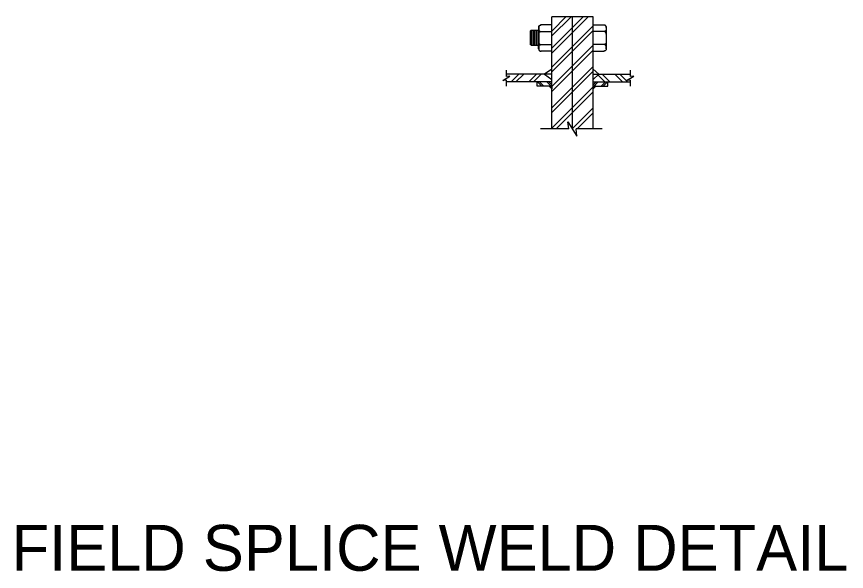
# Model space of a CAD drawing. Extents: x 1399.3 to 1476.9, y -385.3 to -357.7.
# Drawn here: x 1407.54 to 1412.55, y -378.59 to -375.24 of the extents above; entities that cross this region are included whole.
import ezdxf

# ---------------------------------------------------------------- set-up
doc = ezdxf.new("R2010")
doc.units = 0
doc.layers.add('57 Undefined', color=7, linetype='Continuous')
doc.layers.add('tcd_SIGN-OVERHEAD', color=7, linetype='Continuous')

msp = doc.modelspace()

# ---------------------------------------------------------------- linework, layer by layer
at = {"layer": 'tcd_SIGN-OVERHEAD'}
for p, q in [((1411.022, -375.2389), (1410.772, -375.2389)), ((1410.772, -375.9172), (1410.772, -375.2389)), ((1410.772, -375.3554), (1410.8885, -375.2389)), ((1410.772, -375.4295), (1410.9626, -375.2389)), ((1410.772, -375.4589), (1410.992, -375.2389)), ((1410.7736, -375.3243), (1410.8598, -375.2382)), ((1410.897, -375.9172), (1410.897, -375.2389)), ((1411.022, -375.9172), (1411.022, -375.2389)), ((1410.6469, -375.3208), (1410.6406, -375.3268)), ((1410.6406, -375.3268), (1410.6406, -375.4062)), ((1410.6406, -375.3268), (1410.6406, -375.4062)), ((1410.6469, -375.3208), (1410.6925, -375.3208)), ((1410.6488, -375.3214), (1410.6488, -375.4116)), ((1410.6587, -375.3227), (1410.6587, -375.4109)), ((1410.6686, -375.3208), (1410.6686, -375.4111)), ((1410.6786, -375.3221), (1410.6786, -375.4104)), ((1410.6885, -375.3203), (1410.6885, -375.4113)), ((1410.6928, -375.3037), (1410.6928, -375.3229)), ((1410.6928, -375.3229), (1410.6928, -375.4348)), ((1410.693, -375.2983), (1410.693, -375.4352)), ((1410.772, -375.289), (1410.7042, -375.289)), ((1410.7076, -375.3287), (1410.772, -375.3287)), ((1410.772, -375.5434), (1411.022, -375.2934)), ((1410.772, -375.5728), (1411.022, -375.3228)), ((1411.022, -375.289), (1411.0897, -375.289)), ((1411.0863, -375.3287), (1411.022, -375.3287)), ((1411.101, -375.2983), (1411.101, -375.4352)), ((1411.1012, -375.3037), (1411.1012, -375.3229)), ((1411.1012, -375.3229), (1411.1012, -375.4348)), ((1410.6469, -375.4111), (1410.6406, -375.4062)), ((1410.6469, -375.4111), (1410.6925, -375.4111)), ((1410.6928, -375.4322), (1410.6928, -375.413)), ((1410.7085, -375.4072), (1410.772, -375.4072)), ((1410.772, -375.6619), (1411.022, -375.4119)), ((1411.0854, -375.4072), (1411.022, -375.4072)), ((1411.1012, -375.4322), (1411.1012, -375.413)), ((1410.772, -375.4469), (1410.7058, -375.4469)), ((1410.772, -375.6913), (1411.022, -375.4413)), ((1411.022, -375.4469), (1411.0881, -375.4469)), ((1410.4975, -375.563), (1410.4975, -375.6006)), ((1410.772, -375.7896), (1411.022, -375.5396)), ((1410.772, -375.819), (1411.022, -375.569)), ((1411.2454, -375.563), (1411.2454, -375.6006)), ((1410.772, -375.5865), (1410.4974, -375.5865)), ((1410.4975, -375.6222), (1410.4975, -375.659)), ((1410.5261, -375.6334), (1410.573, -375.5865)), ((1410.5556, -375.6334), (1410.6024, -375.5865)), ((1410.6327, -375.6334), (1410.6796, -375.5865)), ((1410.6622, -375.6334), (1410.709, -375.5865)), ((1411.022, -375.5865), (1411.2454, -375.5865)), ((1411.0937, -375.6334), (1411.0468, -375.5865)), ((1411.1232, -375.6334), (1411.0763, -375.5865)), ((1411.2003, -375.6334), (1411.1534, -375.5865)), ((1411.2298, -375.6334), (1411.1829, -375.5865)), ((1411.2454, -375.6222), (1411.2454, -375.659)), ((1410.772, -375.6334), (1410.4974, -375.6334)), ((1410.6834, -375.6597), (1410.6834, -375.6334)), ((1410.772, -375.6597), (1410.6834, -375.6597)), ((1410.712, -375.6597), (1410.6858, -375.6334)), ((1410.7243, -375.6597), (1410.698, -375.6334)), ((1410.7684, -375.6597), (1410.7421, -375.6334)), ((1410.772, -375.6517), (1410.7536, -375.6334)), ((1410.772, -375.9138), (1411.022, -375.6638)), ((1411.022, -375.6334), (1411.2454, -375.6334)), ((1411.022, -375.6597), (1411.1105, -375.6597)), ((1411.0227, -375.6517), (1411.041, -375.6334)), ((1411.0262, -375.6597), (1411.0525, -375.6334)), ((1411.0704, -375.6597), (1411.0966, -375.6334)), ((1411.0826, -375.6597), (1411.1089, -375.6334)), ((1411.1105, -375.6597), (1411.1105, -375.6334)), ((1410.7981, -375.9172), (1411.022, -375.6933)), ((1410.8963, -375.916), (1411.022, -375.7904)), ((1410.9246, -375.9172), (1411.022, -375.8198)), ((1410.8159, -375.9172), (1410.7042, -375.9172)), ((1410.8754, -375.9172), (1410.8159, -375.9172)), ((1410.978, -375.9172), (1410.9186, -375.9172)), ((1411.077, -375.9172), (1410.978, -375.9172))]:
    msp.add_line(p, q, dxfattribs=at)
for points in [[(1410.772, -375.5553), (1410.7282, -375.5868), (1410.772, -375.6178)], [(1411.022, -375.5553), (1411.0557, -375.5864), (1411.022, -375.6178)], [(1410.7564, -375.6597), (1410.772, -375.6597), (1410.772, -375.6753)], [(1411.0376, -375.6597), (1411.022, -375.6597), (1411.022, -375.6753)]]:
    msp.add_lwpolyline(points, close=True, dxfattribs=at)
for points in [[(1410.4975, -375.6222), (1410.4758, -375.6249), (1410.5191, -375.5979), (1410.4975, -375.6006)], [(1411.2454, -375.6222), (1411.2238, -375.6249), (1411.267, -375.5979), (1411.2454, -375.6006)], [(1410.8754, -375.9172), (1410.87, -375.8739), (1410.924, -375.9604), (1410.9186, -375.9172)]]:
    msp.add_lwpolyline(points, dxfattribs=at)
for points in [[(1410.6928, -375.3131), (1410.6928, -375.3137), (1410.6928, -375.3142), (1410.6928, -375.3148), (1410.6928, -375.3153), (1410.6929, -375.3159), (1410.693, -375.3164), (1410.693, -375.3169), (1410.6931, -375.3174), (1410.6932, -375.3179), (1410.6933, -375.3184), (1410.6934, -375.3189), (1410.6936, -375.3193), (1410.6937, -375.3198), (1410.6939, -375.3202), (1410.694, -375.3206), (1410.6942, -375.321), (1410.6944, -375.3214), (1410.6946, -375.3218), (1410.6948, -375.3222), (1410.695, -375.3226), (1410.6953, -375.3229), (1410.6955, -375.3233), (1410.6958, -375.3236), (1410.696, -375.3239), (1410.6963, -375.3243), (1410.6966, -375.3246), (1410.6969, -375.3248), (1410.6972, -375.3251), (1410.6975, -375.3254), (1410.6979, -375.3256), (1410.6982, -375.3259), (1410.6986, -375.3261), (1410.6989, -375.3263), (1410.6993, -375.3265), (1410.6997, -375.3267), (1410.7001, -375.3269), (1410.7005, -375.3271), (1410.7009, -375.3273), (1410.7014, -375.3274), (1410.7018, -375.3276), (1410.7023, -375.3277), (1410.7027, -375.3278), (1410.7032, -375.3279), (1410.7037, -375.328), (1410.7042, -375.3281), (1410.7047, -375.3282), (1410.7053, -375.3282), (1410.7058, -375.3283), (1410.7064, -375.3283), (1410.7069, -375.3284), (1410.7075, -375.3284), (1410.7081, -375.3284)], [(1410.6928, -375.344), (1410.6928, -375.3434), (1410.6928, -375.3428), (1410.6928, -375.3422), (1410.6928, -375.3417), (1410.6929, -375.3412), (1410.693, -375.3406), (1410.693, -375.3401), (1410.6931, -375.3396), (1410.6932, -375.3391), (1410.6933, -375.3386), (1410.6934, -375.3382), (1410.6936, -375.3377), (1410.6937, -375.3373), (1410.6939, -375.3368), (1410.694, -375.3364), (1410.6942, -375.336), (1410.6944, -375.3356), (1410.6946, -375.3352), (1410.6948, -375.3348), (1410.695, -375.3344), (1410.6953, -375.3341), (1410.6955, -375.3337), (1410.6958, -375.3334), (1410.696, -375.3331), (1410.6963, -375.3328), (1410.6966, -375.3325), (1410.6969, -375.3322), (1410.6972, -375.3319), (1410.6975, -375.3316), (1410.6979, -375.3314), (1410.6982, -375.3311), (1410.6986, -375.3309), (1410.6989, -375.3307), (1410.6993, -375.3305), (1410.6997, -375.3303), (1410.7001, -375.3301), (1410.7005, -375.3299), (1410.7009, -375.3298), (1410.7014, -375.3296), (1410.7018, -375.3295), (1410.7023, -375.3293), (1410.7027, -375.3292), (1410.7032, -375.3291), (1410.7037, -375.329), (1410.7042, -375.3289), (1410.7047, -375.3289), (1410.7053, -375.3288), (1410.7058, -375.3287), (1410.7064, -375.3287), (1410.7069, -375.3287), (1410.7075, -375.3287), (1410.7081, -375.3286)], [(1410.693, -375.3043), (1410.693, -375.3037), (1410.693, -375.3032), (1410.693, -375.3026), (1410.693, -375.3021), (1410.6931, -375.3015), (1410.6932, -375.301), (1410.6932, -375.3005), (1410.6933, -375.3), (1410.6934, -375.2995), (1410.6935, -375.299), (1410.6936, -375.2985), (1410.6938, -375.2981), (1410.6939, -375.2976), (1410.6941, -375.2972), (1410.6942, -375.2968), (1410.6944, -375.2964), (1410.6946, -375.296), (1410.6948, -375.2956), (1410.695, -375.2952), (1410.6952, -375.2948), (1410.6954, -375.2945), (1410.6957, -375.2941), (1410.696, -375.2938), (1410.6962, -375.2935), (1410.6965, -375.2931), (1410.6968, -375.2928), (1410.6971, -375.2926), (1410.6974, -375.2923), (1410.6977, -375.292), (1410.698, -375.2918), (1410.6984, -375.2915), (1410.6987, -375.2913), (1410.6991, -375.2911), (1410.6995, -375.2909), (1410.6999, -375.2907), (1410.7003, -375.2905), (1410.7007, -375.2903), (1410.7011, -375.2901), (1410.7016, -375.29), (1410.702, -375.2898), (1410.7025, -375.2897), (1410.7029, -375.2896), (1410.7034, -375.2895), (1410.7039, -375.2894), (1410.7044, -375.2893), (1410.7049, -375.2892), (1410.7055, -375.2892), (1410.706, -375.2891), (1410.7066, -375.2891), (1410.7071, -375.289), (1410.7077, -375.289), (1410.7083, -375.289)], [(1411.101, -375.3043), (1411.101, -375.3037), (1411.101, -375.3032), (1411.1009, -375.3026), (1411.1009, -375.3021), (1411.1009, -375.3015), (1411.1008, -375.301), (1411.1007, -375.3005), (1411.1006, -375.3), (1411.1005, -375.2995), (1411.1004, -375.299), (1411.1003, -375.2985), (1411.1002, -375.2981), (1411.1, -375.2976), (1411.0999, -375.2972), (1411.0997, -375.2968), (1411.0995, -375.2964), (1411.0994, -375.296), (1411.0992, -375.2956), (1411.099, -375.2952), (1411.0987, -375.2948), (1411.0985, -375.2945), (1411.0983, -375.2941), (1411.098, -375.2938), (1411.0977, -375.2935), (1411.0975, -375.2931), (1411.0972, -375.2928), (1411.0969, -375.2926), (1411.0966, -375.2923), (1411.0962, -375.292), (1411.0959, -375.2918), (1411.0956, -375.2915), (1411.0952, -375.2913), (1411.0948, -375.2911), (1411.0945, -375.2909), (1411.0941, -375.2907), (1411.0937, -375.2905), (1411.0933, -375.2903), (1411.0928, -375.2901), (1411.0924, -375.29), (1411.0919, -375.2898), (1411.0915, -375.2897), (1411.091, -375.2896), (1411.0905, -375.2895), (1411.09, -375.2894), (1411.0895, -375.2893), (1411.089, -375.2892), (1411.0885, -375.2892), (1411.088, -375.2891), (1411.0874, -375.2891), (1411.0869, -375.289), (1411.0863, -375.289), (1411.0857, -375.289)], [(1411.1012, -375.3131), (1411.1012, -375.3137), (1411.1012, -375.3142), (1411.1011, -375.3148), (1411.1011, -375.3153), (1411.101, -375.3159), (1411.101, -375.3164), (1411.1009, -375.3169), (1411.1008, -375.3174), (1411.1007, -375.3179), (1411.1006, -375.3184), (1411.1005, -375.3189), (1411.1004, -375.3193), (1411.1002, -375.3198), (1411.1001, -375.3202), (1411.0999, -375.3206), (1411.0997, -375.321), (1411.0996, -375.3214), (1411.0994, -375.3218), (1411.0992, -375.3222), (1411.0989, -375.3226), (1411.0987, -375.3229), (1411.0985, -375.3233), (1411.0982, -375.3236), (1411.0979, -375.3239), (1411.0977, -375.3243), (1411.0974, -375.3246), (1411.0971, -375.3248), (1411.0968, -375.3251), (1411.0964, -375.3254), (1411.0961, -375.3256), (1411.0957, -375.3259), (1411.0954, -375.3261), (1411.095, -375.3263), (1411.0947, -375.3265), (1411.0943, -375.3267), (1411.0939, -375.3269), (1411.0934, -375.3271), (1411.093, -375.3273), (1411.0926, -375.3274), (1411.0921, -375.3276), (1411.0917, -375.3277), (1411.0912, -375.3278), (1411.0907, -375.3279), (1411.0902, -375.328), (1411.0897, -375.3281), (1411.0892, -375.3282), (1411.0887, -375.3282), (1411.0881, -375.3283), (1411.0876, -375.3283), (1411.087, -375.3284), (1411.0865, -375.3284), (1411.0859, -375.3284)], [(1411.1012, -375.344), (1411.1012, -375.3434), (1411.1012, -375.3428), (1411.1011, -375.3422), (1411.1011, -375.3417), (1411.101, -375.3412), (1411.101, -375.3406), (1411.1009, -375.3401), (1411.1008, -375.3396), (1411.1007, -375.3391), (1411.1006, -375.3386), (1411.1005, -375.3382), (1411.1004, -375.3377), (1411.1002, -375.3373), (1411.1001, -375.3368), (1411.0999, -375.3364), (1411.0997, -375.336), (1411.0996, -375.3356), (1411.0994, -375.3352), (1411.0992, -375.3348), (1411.0989, -375.3344), (1411.0987, -375.3341), (1411.0985, -375.3337), (1411.0982, -375.3334), (1411.0979, -375.3331), (1411.0977, -375.3328), (1411.0974, -375.3325), (1411.0971, -375.3322), (1411.0968, -375.3319), (1411.0964, -375.3316), (1411.0961, -375.3314), (1411.0957, -375.3311), (1411.0954, -375.3309), (1411.095, -375.3307), (1411.0947, -375.3305), (1411.0943, -375.3303), (1411.0939, -375.3301), (1411.0934, -375.3299), (1411.093, -375.3298), (1411.0926, -375.3296), (1411.0921, -375.3295), (1411.0917, -375.3293), (1411.0912, -375.3292), (1411.0907, -375.3291), (1411.0902, -375.329), (1411.0897, -375.3289), (1411.0892, -375.3289), (1411.0887, -375.3288), (1411.0881, -375.3287), (1411.0876, -375.3287), (1411.087, -375.3287), (1411.0865, -375.3287), (1411.0859, -375.3286)], [(1410.6928, -375.392), (1410.6928, -375.3925), (1410.6928, -375.3931), (1410.6928, -375.3937), (1410.6928, -375.3942), (1410.6929, -375.3948), (1410.693, -375.3953), (1410.693, -375.3958), (1410.6931, -375.3963), (1410.6932, -375.3968), (1410.6933, -375.3973), (1410.6934, -375.3977), (1410.6936, -375.3982), (1410.6937, -375.3987), (1410.6939, -375.3991), (1410.694, -375.3995), (1410.6942, -375.3999), (1410.6944, -375.4003), (1410.6946, -375.4007), (1410.6948, -375.4011), (1410.695, -375.4015), (1410.6953, -375.4018), (1410.6955, -375.4022), (1410.6958, -375.4025), (1410.696, -375.4028), (1410.6963, -375.4031), (1410.6966, -375.4034), (1410.6969, -375.4037), (1410.6972, -375.404), (1410.6975, -375.4043), (1410.6979, -375.4045), (1410.6982, -375.4048), (1410.6986, -375.405), (1410.6989, -375.4052), (1410.6993, -375.4054), (1410.6997, -375.4056), (1410.7001, -375.4058), (1410.7005, -375.406), (1410.7009, -375.4062), (1410.7014, -375.4063), (1410.7018, -375.4065), (1410.7023, -375.4066), (1410.7027, -375.4067), (1410.7032, -375.4068), (1410.7037, -375.4069), (1410.7042, -375.407), (1410.7047, -375.4071), (1410.7053, -375.4071), (1410.7058, -375.4072), (1410.7064, -375.4072), (1410.7069, -375.4072), (1410.7075, -375.4073), (1410.7081, -375.4073)], [(1410.6928, -375.4229), (1410.6928, -375.4223), (1410.6928, -375.4217), (1410.6928, -375.4211), (1410.6928, -375.4206), (1410.6929, -375.42), (1410.693, -375.4195), (1410.693, -375.419), (1410.6931, -375.4185), (1410.6932, -375.418), (1410.6933, -375.4175), (1410.6934, -375.4171), (1410.6936, -375.4166), (1410.6937, -375.4162), (1410.6939, -375.4157), (1410.694, -375.4153), (1410.6942, -375.4149), (1410.6944, -375.4145), (1410.6946, -375.4141), (1410.6948, -375.4137), (1410.695, -375.4133), (1410.6953, -375.413), (1410.6955, -375.4126), (1410.6958, -375.4123), (1410.696, -375.412), (1410.6963, -375.4117), (1410.6966, -375.4114), (1410.6969, -375.4111), (1410.6972, -375.4108), (1410.6975, -375.4105), (1410.6979, -375.4103), (1410.6982, -375.41), (1410.6986, -375.4098), (1410.6989, -375.4096), (1410.6993, -375.4094), (1410.6997, -375.4092), (1410.7001, -375.409), (1410.7005, -375.4088), (1410.7009, -375.4086), (1410.7014, -375.4085), (1410.7018, -375.4083), (1410.7023, -375.4082), (1410.7027, -375.4081), (1410.7032, -375.408), (1410.7037, -375.4079), (1410.7042, -375.4078), (1410.7047, -375.4077), (1410.7053, -375.4077), (1410.7058, -375.4076), (1410.7064, -375.4076), (1410.7069, -375.4076), (1410.7075, -375.4075), (1410.7081, -375.4075)], [(1411.1012, -375.392), (1411.1012, -375.3925), (1411.1012, -375.3931), (1411.1011, -375.3937), (1411.1011, -375.3942), (1411.101, -375.3948), (1411.101, -375.3953), (1411.1009, -375.3958), (1411.1008, -375.3963), (1411.1007, -375.3968), (1411.1006, -375.3973), (1411.1005, -375.3977), (1411.1004, -375.3982), (1411.1002, -375.3987), (1411.1001, -375.3991), (1411.0999, -375.3995), (1411.0997, -375.3999), (1411.0996, -375.4003), (1411.0994, -375.4007), (1411.0992, -375.4011), (1411.0989, -375.4015), (1411.0987, -375.4018), (1411.0985, -375.4022), (1411.0982, -375.4025), (1411.0979, -375.4028), (1411.0977, -375.4031), (1411.0974, -375.4034), (1411.0971, -375.4037), (1411.0968, -375.404), (1411.0964, -375.4043), (1411.0961, -375.4045), (1411.0957, -375.4048), (1411.0954, -375.405), (1411.095, -375.4052), (1411.0947, -375.4054), (1411.0943, -375.4056), (1411.0939, -375.4058), (1411.0934, -375.406), (1411.093, -375.4062), (1411.0926, -375.4063), (1411.0921, -375.4065), (1411.0917, -375.4066), (1411.0912, -375.4067), (1411.0907, -375.4068), (1411.0902, -375.4069), (1411.0897, -375.407), (1411.0892, -375.4071), (1411.0887, -375.4071), (1411.0881, -375.4072), (1411.0876, -375.4072), (1411.087, -375.4072), (1411.0865, -375.4073), (1411.0859, -375.4073)], [(1411.1012, -375.4229), (1411.1012, -375.4223), (1411.1012, -375.4217), (1411.1011, -375.4211), (1411.1011, -375.4206), (1411.101, -375.42), (1411.101, -375.4195), (1411.1009, -375.419), (1411.1008, -375.4185), (1411.1007, -375.418), (1411.1006, -375.4175), (1411.1005, -375.4171), (1411.1004, -375.4166), (1411.1002, -375.4162), (1411.1001, -375.4157), (1411.0999, -375.4153), (1411.0997, -375.4149), (1411.0996, -375.4145), (1411.0994, -375.4141), (1411.0992, -375.4137), (1411.0989, -375.4133), (1411.0987, -375.413), (1411.0985, -375.4126), (1411.0982, -375.4123), (1411.0979, -375.412), (1411.0977, -375.4117), (1411.0974, -375.4114), (1411.0971, -375.4111), (1411.0968, -375.4108), (1411.0964, -375.4105), (1411.0961, -375.4103), (1411.0957, -375.41), (1411.0954, -375.4098), (1411.095, -375.4096), (1411.0947, -375.4094), (1411.0943, -375.4092), (1411.0939, -375.409), (1411.0934, -375.4088), (1411.093, -375.4086), (1411.0926, -375.4085), (1411.0921, -375.4083), (1411.0917, -375.4082), (1411.0912, -375.4081), (1411.0907, -375.408), (1411.0902, -375.4079), (1411.0897, -375.4078), (1411.0892, -375.4077), (1411.0887, -375.4077), (1411.0881, -375.4076), (1411.0876, -375.4076), (1411.087, -375.4076), (1411.0865, -375.4075), (1411.0859, -375.4075)], [(1410.693, -375.4316), (1410.693, -375.4322), (1410.693, -375.4327), (1410.693, -375.4333), (1410.693, -375.4338), (1410.6931, -375.4344), (1410.6932, -375.4349), (1410.6932, -375.4354), (1410.6933, -375.4359), (1410.6934, -375.4364), (1410.6935, -375.4369), (1410.6936, -375.4374), (1410.6938, -375.4378), (1410.6939, -375.4383), (1410.6941, -375.4387), (1410.6942, -375.4391), (1410.6944, -375.4396), (1410.6946, -375.44), (1410.6948, -375.4404), (1410.695, -375.4407), (1410.6952, -375.4411), (1410.6954, -375.4414), (1410.6957, -375.4418), (1410.696, -375.4421), (1410.6962, -375.4424), (1410.6965, -375.4428), (1410.6968, -375.4431), (1410.6971, -375.4433), (1410.6974, -375.4436), (1410.6977, -375.4439), (1410.698, -375.4442), (1410.6984, -375.4444), (1410.6987, -375.4446), (1410.6991, -375.4449), (1410.6995, -375.4451), (1410.6999, -375.4453), (1410.7003, -375.4454), (1410.7007, -375.4456), (1410.7011, -375.4458), (1410.7016, -375.4459), (1410.702, -375.4461), (1410.7025, -375.4462), (1410.7029, -375.4463), (1410.7034, -375.4464), (1410.7039, -375.4465), (1410.7044, -375.4466), (1410.7049, -375.4467), (1410.7055, -375.4467), (1410.706, -375.4468), (1410.7066, -375.4468), (1410.7071, -375.4469), (1410.7077, -375.4469), (1410.7083, -375.4469)], [(1411.101, -375.4316), (1411.101, -375.4322), (1411.101, -375.4327), (1411.1009, -375.4333), (1411.1009, -375.4338), (1411.1009, -375.4344), (1411.1008, -375.4349), (1411.1007, -375.4354), (1411.1006, -375.4359), (1411.1005, -375.4364), (1411.1004, -375.4369), (1411.1003, -375.4374), (1411.1002, -375.4378), (1411.1, -375.4383), (1411.0999, -375.4387), (1411.0997, -375.4391), (1411.0995, -375.4396), (1411.0994, -375.44), (1411.0992, -375.4404), (1411.099, -375.4407), (1411.0987, -375.4411), (1411.0985, -375.4414), (1411.0983, -375.4418), (1411.098, -375.4421), (1411.0977, -375.4424), (1411.0975, -375.4428), (1411.0972, -375.4431), (1411.0969, -375.4433), (1411.0966, -375.4436), (1411.0962, -375.4439), (1411.0959, -375.4442), (1411.0956, -375.4444), (1411.0952, -375.4446), (1411.0948, -375.4449), (1411.0945, -375.4451), (1411.0941, -375.4453), (1411.0937, -375.4454), (1411.0933, -375.4456), (1411.0928, -375.4458), (1411.0924, -375.4459), (1411.0919, -375.4461), (1411.0915, -375.4462), (1411.091, -375.4463), (1411.0905, -375.4464), (1411.09, -375.4465), (1411.0895, -375.4466), (1411.089, -375.4467), (1411.0885, -375.4467), (1411.088, -375.4468), (1411.0874, -375.4468), (1411.0869, -375.4469), (1411.0863, -375.4469), (1411.0857, -375.4469)]]:
    msp.add_spline(points, degree=3, dxfattribs=at)

# ---------------------------------------------------------------- texts
at = {"layer": '57 Undefined'}
msp.add_text('FIELD SPLICE WELD DETAIL', height=0.277777, dxfattribs=at).set_placement((1407.5076, -378.5895))

doc.saveas('drawing.dxf')
